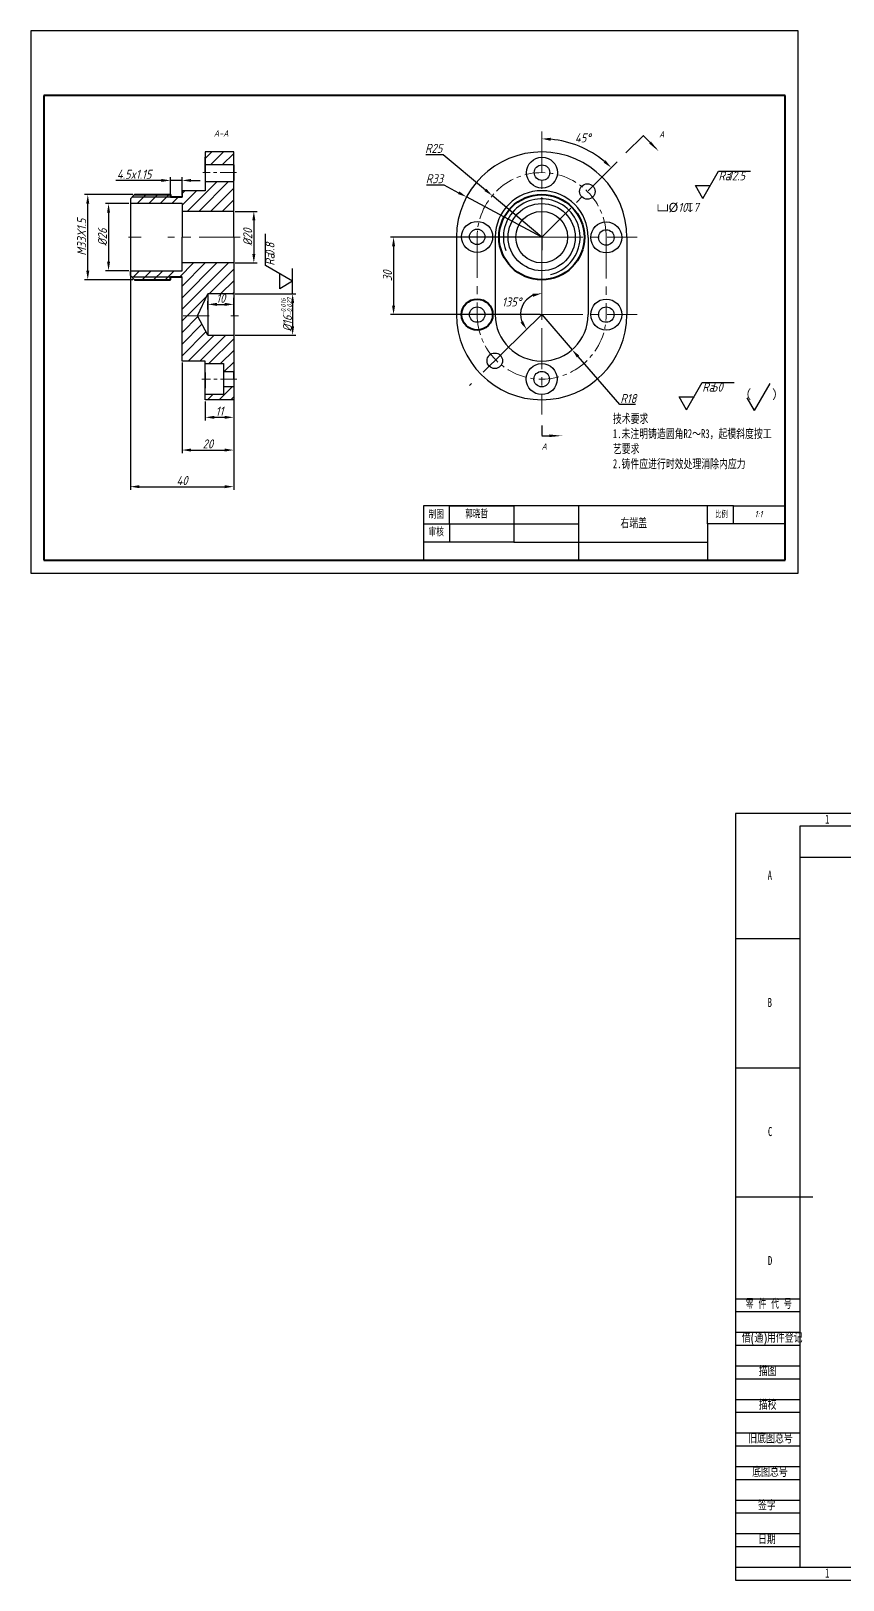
# Model space of a CAD drawing. Header units: millimetres. Extents: x -2889 to 8174, y 2447 to 8478.
# Drawn here: x 1211 to 1526, y 3332 to 3932 of the extents above; entities that cross this region are included whole.
import ezdxf

# ---------------------------------------------------------------- set-up
doc = ezdxf.new("R2010")
doc.units = ezdxf.units.MM
doc.linetypes.add('CENTER', pattern=[50.8, 31.75, -6.35, 6.35, -6.35])
doc.linetypes.add('CENTER2', pattern=[28.575, 19.05, -3.175, 3.175, -3.175])
for name, color, linetype in [('10', 7, 'Continuous'), ('5', 7, 'Continuous'), ('9', 7, 'Continuous'), ('细实线', 255, 'Continuous')]:
    doc.layers.add(name, color=color, linetype=linetype)
for name, color, linetype, lineweight in [('点画线', 110, 'CENTER2', 5), ('粗', 7, 'Continuous', 30), ('粗实线', 7, 'Continuous', 40), ('细点画线', 255, 'CENTER', 5)]:
    doc.layers.add(name, color=color, linetype=linetype, lineweight=lineweight)
doc.styles.add('SLDTEXTSTYLE0', font='TXT', dxfattribs={"width": 0.7, "bigfont": 'bigfont'})
doc.styles.add('SLDTEXTSTYLE2', font='TXT', dxfattribs={"width": 0.614286, "bigfont": 'bigfont'})
doc.styles.add('SLDTEXTSTYLE4', font='TXT', dxfattribs={"width": 0.7})
doc.styles.add('字母和数字', font='gbeitc.shx')
doc.styles.add('数字与字母', font='gbeitc.shx')
doc.styles.add('样式 1', font='gdt.shx')
doc.styles.add('汉字', font='simfang.ttf', dxfattribs={"width": 0.7})
doc.dimstyles.new('721$0', dxfattribs={"dimtxt": 3.5, "dimasz": 3.5, "dimexe": 1.25, "dimexo": 0.625, "dimtad": 1, "dimtoh": 1, "dimdsep": 46, "dimtxsty": '数字与字母', "dimcen": 2.5, "dimadec": 0, "dimazin": 0, "dimtfac": 1, "dimtmove": 0, "dimatfit": 3, "dimfxl": 1, "dimlwd": 25, "dimlwe": 25, "dimarcsym": 0})
doc.dimstyles.new('721$2', dxfattribs={"dimtxt": 3.5, "dimasz": 3.5, "dimexe": 1.25, "dimexo": 0.625, "dimtad": 2, "dimtih": 1, "dimtoh": 1, "dimdsep": 46, "dimtxsty": '数字与字母', "dimcen": 2.5, "dimadec": 0, "dimazin": 0, "dimtfac": 1, "dimtmove": 0, "dimatfit": 3, "dimfxl": 1, "dimlwd": 25, "dimlwe": 25, "dimarcsym": 0})
doc.dimstyles.new('721$4', dxfattribs={"dimtxt": 3.5, "dimasz": 3.5, "dimexe": 1.25, "dimexo": 0.625, "dimtad": 1, "dimtih": 1, "dimtoh": 1, "dimdsep": 46, "dimtxsty": '数字与字母', "dimcen": 2.5, "dimadec": 0, "dimazin": 0, "dimtfac": 1, "dimtmove": 0, "dimatfit": 3, "dimfxl": 1, "dimlwd": 25, "dimlwe": 25, "dimarcsym": 0})

# ---------------------------------------------------------------- blocks, each defined once
blk = doc.blocks.new('*D44')
at = {"layer": 'Defpoints', "color": 0, "transparency": 16777216}
for p in [(1233.08, 3868.92), (1251.18, 3868.92), (1251.18, 3835.92)]:
    blk.add_point(p, dxfattribs=at)
at = {"layer": '细实线', "color": 0, "lineweight": 25, "transparency": 16777216}
for p, q in [((1250.55, 3868.92), (1231.83, 3868.92)), ((1233.08, 3839.42), (1233.08, 3865.42)), ((1250.55, 3835.92), (1231.83, 3835.92))]:
    blk.add_line(p, q, dxfattribs=at)
at = {"layer": '细实线', "color": 0, "transparency": 16777216}
for points in [[(1232.49, 3865.42), (1233.66, 3865.42), (1233.08, 3868.92)], [(1232.49, 3839.42), (1233.66, 3839.42), (1233.08, 3835.92)]]:
    blk.add_solid(points, dxfattribs=at)
at = {"layer": '细实线', "color": 0, "transparency": 16777216, "insert": (1230.7, 3852.42), "char_height": 3.5, "attachment_point": 5, "rotation": 90, "style": '数字与字母'}
blk.add_mtext('M33X1.5', dxfattribs=at)
blk = doc.blocks.new('*D45')
at = {"layer": 'Defpoints', "color": 0, "transparency": 16777216}
for p in [(1249.58, 3865.42), (1241.13, 3839.42), (1249.58, 3839.42)]:
    blk.add_point(p, dxfattribs=at)
at = {"layer": '细实线', "color": 0, "lineweight": 25, "transparency": 16777216}
for p, q in [((1248.95, 3865.42), (1239.88, 3865.42)), ((1241.13, 3861.92), (1241.13, 3842.92)), ((1248.95, 3839.42), (1239.88, 3839.42))]:
    blk.add_line(p, q, dxfattribs=at)
at = {"layer": '细实线', "color": 0, "transparency": 16777216}
for points in [[(1240.55, 3861.92), (1241.71, 3861.92), (1241.13, 3865.42)], [(1240.55, 3842.92), (1241.71, 3842.92), (1241.13, 3839.42)]]:
    blk.add_solid(points, dxfattribs=at)
at = {"layer": '细实线', "color": 0, "transparency": 16777216, "insert": (1238.76, 3852.42), "char_height": 3.5, "attachment_point": 5, "rotation": 90, "style": '数字与字母'}
blk.add_mtext('%%C26', dxfattribs=at)
blk = doc.blocks.new('*D46')
at = {"layer": 'Defpoints', "color": 0, "transparency": 16777216}
for p in [(1289.58, 3862.42), (1289.58, 3842.42), (1297.38, 3842.42)]:
    blk.add_point(p, dxfattribs=at)
at = {"layer": '细实线', "color": 0, "lineweight": 25, "transparency": 16777216}
for p, q in [((1290.2, 3862.42), (1298.63, 3862.42)), ((1297.38, 3858.92), (1297.38, 3845.92)), ((1290.2, 3842.42), (1298.63, 3842.42))]:
    blk.add_line(p, q, dxfattribs=at)
at = {"layer": '细实线', "color": 0, "transparency": 16777216}
for points in [[(1296.79, 3858.92), (1297.96, 3858.92), (1297.38, 3862.42)], [(1296.79, 3845.92), (1297.96, 3845.92), (1297.38, 3842.42)]]:
    blk.add_solid(points, dxfattribs=at)
at = {"layer": '细实线', "color": 0, "transparency": 16777216, "insert": (1295, 3852.42), "char_height": 3.5, "attachment_point": 5, "rotation": 90, "style": '数字与字母'}
blk.add_mtext('%%C20', dxfattribs=at)
blk = doc.blocks.new('*D47')
at = {"layer": 'Defpoints', "color": 0, "transparency": 16777216}
for p in [(1289.58, 3830.42), (1289.58, 3814.42), (1312.41, 3814.42)]:
    blk.add_point(p, dxfattribs=at)
at = {"layer": '细实线', "color": 0, "lineweight": 25, "transparency": 16777216}
for p, q in [((1290.2, 3830.42), (1313.66, 3830.42)), ((1312.41, 3826.92), (1312.41, 3817.92)), ((1290.2, 3814.42), (1313.66, 3814.42))]:
    blk.add_line(p, q, dxfattribs=at)
at = {"layer": '细实线', "color": 0, "transparency": 16777216}
for points in [[(1311.82, 3826.92), (1312.99, 3826.92), (1312.41, 3830.42)], [(1311.82, 3817.92), (1312.99, 3817.92), (1312.41, 3814.42)]]:
    blk.add_solid(points, dxfattribs=at)
at = {"layer": '细实线', "color": 0, "transparency": 16777216, "insert": (1310.03, 3822.42), "char_height": 3.5, "attachment_point": 5, "rotation": 90, "style": '数字与字母'}
blk.add_mtext('%%C16{\\H1.75;\\S-0.016^ -0.027;}', dxfattribs=at)
blk = doc.blocks.new('*D48')
at = {"layer": 'Defpoints', "color": 0, "transparency": 16777216}
for p in [(1278.58, 3789.42), (1289.58, 3789.42), (1289.58, 3782.62)]:
    blk.add_point(p, dxfattribs=at)
at = {"layer": '细实线', "color": 0, "lineweight": 25, "transparency": 16777216}
for p, q in [((1278.58, 3788.8), (1278.58, 3781.37)), ((1289.58, 3788.8), (1289.58, 3781.37)), ((1282.08, 3782.62), (1286.08, 3782.62))]:
    blk.add_line(p, q, dxfattribs=at)
at = {"layer": '细实线', "color": 0, "transparency": 16777216}
for points in [[(1282.08, 3783.2), (1282.08, 3782.03), (1278.58, 3782.62)], [(1286.08, 3783.2), (1286.08, 3782.03), (1289.58, 3782.62)]]:
    blk.add_solid(points, dxfattribs=at)
at = {"layer": '细实线', "color": 0, "transparency": 16777216, "insert": (1284.08, 3784.99), "char_height": 3.5, "attachment_point": 5, "style": '数字与字母'}
blk.add_mtext('11', dxfattribs=at)
blk = doc.blocks.new('*D49')
at = {"layer": 'Defpoints', "color": 0, "transparency": 16777216}
for p in [(1269.58, 3804.42), (1289.58, 3789.42), (1289.58, 3769.94)]:
    blk.add_point(p, dxfattribs=at)
at = {"layer": '细实线', "color": 0, "lineweight": 25, "transparency": 16777216}
for p, q in [((1269.58, 3803.8), (1269.58, 3768.69)), ((1289.58, 3788.8), (1289.58, 3768.69)), ((1273.08, 3769.94), (1286.08, 3769.94))]:
    blk.add_line(p, q, dxfattribs=at)
at = {"layer": '细实线', "color": 0, "transparency": 16777216}
for points in [[(1273.08, 3770.53), (1273.08, 3769.36), (1269.58, 3769.94)], [(1286.08, 3770.53), (1286.08, 3769.36), (1289.58, 3769.94)]]:
    blk.add_solid(points, dxfattribs=at)
at = {"layer": '细实线', "color": 0, "transparency": 16777216, "insert": (1279.58, 3772.32), "char_height": 3.5, "attachment_point": 5, "style": '数字与字母'}
blk.add_mtext('20 ', dxfattribs=at)
blk = doc.blocks.new('*D50')
at = {"layer": 'Defpoints', "color": 0, "transparency": 16777216}
for p in [(1249.58, 3852.42), (1289.58, 3852.42), (1289.58, 3755.75)]:
    blk.add_point(p, dxfattribs=at)
at = {"layer": '细实线', "color": 0, "lineweight": 25, "transparency": 16777216}
for p, q in [((1249.58, 3851.8), (1249.58, 3754.5)), ((1289.58, 3851.8), (1289.58, 3754.5)), ((1253.08, 3755.75), (1286.08, 3755.75))]:
    blk.add_line(p, q, dxfattribs=at)
at = {"layer": '细实线', "color": 0, "transparency": 16777216}
for points in [[(1253.08, 3756.33), (1253.08, 3755.16), (1249.58, 3755.75)], [(1286.08, 3756.33), (1286.08, 3755.16), (1289.58, 3755.75)]]:
    blk.add_solid(points, dxfattribs=at)
at = {"layer": '细实线', "color": 0, "transparency": 16777216, "insert": (1269.58, 3758.12), "char_height": 3.5, "attachment_point": 5, "style": '数字与字母'}
blk.add_mtext('40', dxfattribs=at)
blk = doc.blocks.new('*D51')
at = {"layer": 'Defpoints', "color": 0, "transparency": 16777216}
for p in [(1408.85, 3822.42), (1420.63, 3808.81)]:
    blk.add_point(p, dxfattribs=at)
at = {"layer": '细实线', "color": 0, "lineweight": 25, "transparency": 16777216}
for p, q in [((1408.85, 3822.42), (1420.63, 3808.81)), ((1439.05, 3787.53), (1422.92, 3806.16)), ((1445.14, 3787.53), (1439.05, 3787.53))]:
    blk.add_line(p, q, dxfattribs=at)
at = {"layer": '细实线', "color": 0, "transparency": 16777216}
blk.add_solid([(1423.36, 3806.55), (1422.48, 3805.78), (1420.63, 3808.81)], dxfattribs=at)
at = {"layer": '细实线', "color": 0, "transparency": 16777216, "insert": (1442.41, 3789.91), "char_height": 3.5, "attachment_point": 5, "style": '数字与字母'}
blk.add_mtext('R18', dxfattribs=at)
blk = doc.blocks.new('*D52')
at = {"layer": 'Defpoints', "color": 0, "transparency": 16777216}
for p in [(1379.76, 3867.99), (1408.85, 3852.42)]:
    blk.add_point(p, dxfattribs=at)
at = {"layer": '细实线', "color": 0, "lineweight": 25, "transparency": 16777216}
for p, q in [((1364.25, 3872.67), (1371, 3872.67)), ((1371, 3872.67), (1376.67, 3869.64)), ((1408.85, 3852.42), (1379.76, 3867.99))]:
    blk.add_line(p, q, dxfattribs=at)
at = {"layer": '细实线', "color": 0, "transparency": 16777216}
blk.add_solid([(1376.95, 3870.16), (1376.4, 3869.13), (1379.76, 3867.99)], dxfattribs=at)
at = {"layer": '细实线', "color": 0, "transparency": 16777216, "insert": (1367.32, 3875.05), "char_height": 3.5, "attachment_point": 5, "style": '数字与字母'}
blk.add_mtext('R33', dxfattribs=at)
blk = doc.blocks.new('*D53')
at = {"layer": 'Defpoints', "color": 0, "transparency": 16777216}
for p in [(1389.71, 3868.5), (1408.85, 3852.42)]:
    blk.add_point(p, dxfattribs=at)
at = {"layer": '细实线', "color": 0, "lineweight": 25, "transparency": 16777216}
for p, q in [((1363.97, 3884.43), (1370.72, 3884.43)), ((1370.72, 3884.43), (1387.03, 3870.75)), ((1408.85, 3852.42), (1389.71, 3868.5))]:
    blk.add_line(p, q, dxfattribs=at)
at = {"layer": '细实线', "color": 0, "transparency": 16777216}
blk.add_solid([(1387.4, 3871.19), (1386.65, 3870.3), (1389.71, 3868.5)], dxfattribs=at)
at = {"layer": '细实线', "color": 0, "transparency": 16777216, "insert": (1367.04, 3886.81), "char_height": 3.5, "attachment_point": 5, "style": '数字与字母'}
blk.add_mtext('R25', dxfattribs=at)
blk = doc.blocks.new('*D54')
at = {"layer": 'Defpoints', "color": 0, "transparency": 16777216}
for p in [(1408.85, 3893.37), (1427.88, 3885.42), (1438.56, 3882.18), (1408.85, 3852.42), (1408.85, 3783.72)]:
    blk.add_point(p, dxfattribs=at)
at = {"layer": '细实线', "color": 0, "lineweight": 25, "transparency": 16777216}
blk.add_arc((1408.85, 3852.42), 38.09, 50.31152, 84.73387, dxfattribs=at)
at = {"layer": '细实线', "color": 0, "transparency": 16777216}
for points in [[(1412.32, 3889.77), (1412.38, 3890.94), (1408.85, 3890.52)], [(1433.57, 3882.17), (1432.79, 3881.3), (1435.77, 3879.38)]]:
    blk.add_solid(points, dxfattribs=at)
at = {"layer": '细实线', "color": 0, "transparency": 16777216, "insert": (1424.76, 3890.88), "char_height": 3.5, "attachment_point": 5, "style": '数字与字母'}
blk.add_mtext('45°', dxfattribs=at)
blk = doc.blocks.new('*D55')
at = {"layer": 'Defpoints', "color": 0, "transparency": 16777216}
for p in [(1408.85, 3852.42), (1403.06, 3828.25), (1408.85, 3822.42), (1408.85, 3822.42), (1380.93, 3794.94)]:
    blk.add_point(p, dxfattribs=at)
at = {"layer": '细实线', "color": 0, "lineweight": 25, "transparency": 16777216}
blk.add_arc((1408.85, 3822.42), 8.22, 114.58731, 199.94752, dxfattribs=at)
at = {"layer": '细实线', "color": 0, "transparency": 16777216}
for points in [[(1405.31, 3830.47), (1405.56, 3829.33), (1408.85, 3830.64)], [(1401.62, 3819.93), (1400.63, 3819.31), (1403, 3816.66)]]:
    blk.add_solid(points, dxfattribs=at)
at = {"layer": '细实线', "color": 0, "transparency": 16777216, "insert": (1397.17, 3827.32), "char_height": 3.5, "attachment_point": 5, "style": '数字与字母'}
blk.add_mtext('135°', dxfattribs=at)
blk = doc.blocks.new('*D56')
at = {"layer": 'Defpoints', "color": 0, "transparency": 16777216}
for p in [(1408.85, 3852.42), (1351.49, 3822.42), (1408.85, 3822.42)]:
    blk.add_point(p, dxfattribs=at)
at = {"layer": '细实线', "color": 0, "lineweight": 25, "transparency": 16777216}
for p, q in [((1408.23, 3852.42), (1350.24, 3852.42)), ((1351.49, 3848.92), (1351.49, 3825.92)), ((1408.23, 3822.42), (1350.24, 3822.42))]:
    blk.add_line(p, q, dxfattribs=at)
at = {"layer": '细实线', "color": 0, "transparency": 16777216}
for points in [[(1350.9, 3848.92), (1352.07, 3848.92), (1351.49, 3852.42)], [(1350.9, 3825.92), (1352.07, 3825.92), (1351.49, 3822.42)]]:
    blk.add_solid(points, dxfattribs=at)
at = {"layer": '细实线', "color": 0, "transparency": 16777216, "insert": (1349.11, 3837.42), "char_height": 3.5, "attachment_point": 5, "rotation": 90, "style": '数字与字母'}
blk.add_mtext('30', dxfattribs=at)
blk = doc.blocks.new('粗糙度')
at = {"layer": '细实线'}
for p, q in [((0, 0), (6.06, 10.5)), ((6.06, 10.5), (18.4, 10.5)), ((0, 0), (-2.89, 5)), ((-2.89, 5), (3.03, 5))]:
    blk.add_line(p, q, dxfattribs=at)
at = {"style": '数字与字母'}
blk.add_attdef('1', (9.76, 7), '', height=3.5, dxfattribs=at)
at = {"layer": '细实线', "insert": (6.06, 10.5), "char_height": 3.5, "attachment_point": 1, "style": '数字与字母'}
blk.add_mtext_dynamic_manual_height_columns('Ra', width=3.6972, gutter_width=12.5, heights=[0], dxfattribs=at)
blk = doc.blocks.new('对勾')
at = {"layer": '细实线'}
for q in [(6.06, 10.5), (-2.89, 5)]:
    blk.add_line((0, 0), q, dxfattribs=at)
blk = doc.blocks.new('*D113')
at = {"layer": 'Defpoints', "color": 0, "transparency": 16777216}
for p in [(1279.58, 3823.82), (1289.58, 3826.38), (1289.58, 3823.82)]:
    blk.add_point(p, dxfattribs=at)
at = {"layer": '细实线', "color": 0, "lineweight": 25, "transparency": 16777216}
for p, q in [((1279.58, 3824.45), (1279.58, 3827.63)), ((1283.08, 3826.38), (1286.08, 3826.38)), ((1289.58, 3824.45), (1289.58, 3827.63))]:
    blk.add_line(p, q, dxfattribs=at)
at = {"layer": '细实线', "color": 0, "transparency": 16777216}
for points in [[(1283.08, 3826.97), (1283.08, 3825.8), (1279.58, 3826.38)], [(1286.08, 3826.97), (1286.08, 3825.8), (1289.58, 3826.38)]]:
    blk.add_solid(points, dxfattribs=at)
at = {"layer": '细实线', "color": 0, "transparency": 16777216, "insert": (1284.58, 3828.76), "char_height": 3.5, "attachment_point": 5, "style": '数字与字母'}
blk.add_mtext('10', dxfattribs=at)
blk = doc.blocks.new('*D114')
at = {"layer": 'Defpoints', "color": 0, "transparency": 16777216}
for p in [(1269.58, 3874.4), (1265.08, 3867.92), (1269.58, 3867.92)]:
    blk.add_point(p, dxfattribs=at)
at = {"layer": '细实线', "color": 0, "lineweight": 25, "transparency": 16777216}
for p, q in [((1261.58, 3874.4), (1244, 3874.4)), ((1265.08, 3868.55), (1265.08, 3875.65)), ((1269.58, 3874.4), (1265.08, 3874.4)), ((1269.58, 3868.55), (1269.58, 3875.65)), ((1273.08, 3874.4), (1276.58, 3874.4))]:
    blk.add_line(p, q, dxfattribs=at)
at = {"layer": '细实线', "color": 0, "transparency": 16777216}
for points in [[(1261.58, 3874.98), (1261.58, 3873.82), (1265.08, 3874.4)], [(1273.08, 3874.98), (1273.08, 3873.82), (1269.58, 3874.4)]]:
    blk.add_solid(points, dxfattribs=at)
at = {"layer": '细实线', "color": 0, "transparency": 16777216, "insert": (1251.04, 3876.78), "char_height": 3.5, "attachment_point": 5, "style": '数字与字母'}
blk.add_mtext('4.5x1.15', dxfattribs=at)

msp = doc.modelspace()

# ---------------------------------------------------------------- hatches: boundary and pattern name
at = {"layer": '细实线'}
h = msp.add_hatch(dxfattribs=at)
h.set_pattern_fill('ANSI31', color=0)
h.paths.add_polyline_path([(1289.578, 3862.422), (1289.578, 3873.942), (1278.578, 3873.942), (1278.578, 3870.422), (1269.578, 3870.422), (1269.578, 3867.922), (1265.078, 3867.922), (1250.178, 3867.922), (1249.578, 3867.322), (1249.578, 3865.422), (1269.578, 3865.422), (1269.578, 3862.422)])
h.paths.add_polyline_path([(1251.178, 3868.922), (1250.178, 3867.922), (1265.078, 3867.922), (1265.078, 3868.922)], flags=17)
h.paths.add_polyline_path([(1289.578, 3880.422), (1289.578, 3885.422), (1278.578, 3885.422), (1278.578, 3880.422)])
h.paths.add_polyline_path([(1250.178, 3836.922), (1251.178, 3835.922), (1265.078, 3835.922), (1265.078, 3836.922)], flags=17)
h.paths.add_polyline_path([(1269.578, 3842.422), (1269.578, 3839.422), (1249.578, 3839.422), (1249.578, 3837.522), (1250.178, 3836.922), (1265.578, 3836.922), (1269.578, 3836.922), (1269.578, 3834.422), (1269.578, 3821.942), (1269.578, 3804.422), (1278.578, 3804.422), (1278.578, 3803.422), (1285.578, 3803.422), (1285.578, 3800.422), (1289.578, 3800.422), (1289.578, 3814.422), (1279.578, 3814.422), (1275.578, 3821.942), (1279.578, 3830.422), (1289.578, 3830.422), (1289.578, 3842.422)])
h.paths.add_polyline_path([(1285.578, 3791.422), (1278.578, 3791.422), (1278.578, 3789.422), (1289.578, 3789.422), (1289.578, 3794.422), (1285.578, 3794.422)])

# ---------------------------------------------------------------- linework, layer by layer
at = {"color": 0}
for p, q in [((1453.283, 3886.585), (1448.189, 3891.76)), ((1265.578, 3867.922), (1250.178, 3867.922)), ((1265.578, 3836.922), (1250.178, 3836.922)), ((1373.093, 3741.3), (1373.093, 3748.3)), ((1398.093, 3748.3), (1398.093, 3734.3)), ((1423.093, 3748.3), (1423.093, 3727.3)), ((1473.093, 3741.3), (1473.093, 3748.3)), ((1483.093, 3741.3), (1483.093, 3748.3)), ((1363.093, 3741.3), (1373.093, 3741.3)), ((1373.093, 3741.3), (1398.093, 3741.3)), ((1373.093, 3741.3), (1373.093, 3734.3)), ((1398.093, 3741.3), (1423.093, 3741.3)), ((1483.093, 3741.3), (1473.093, 3741.3)), ((1473.093, 3741.3), (1473.093, 3727.3)), ((1503.093, 3741.3), (1483.093, 3741.3)), ((1398.093, 3734.3), (1363.093, 3734.3)), ((1398.093, 3734.3), (1423.093, 3734.3)), ((1423.093, 3734.3), (1473.093, 3734.3))]:
    msp.add_line(p, q, dxfattribs=at)
at = {"layer": '10', "color": 7}
for p, q in [((1483.856, 3441.158), (1508.856, 3441.158)), ((1483.856, 3436.158), (1508.856, 3436.158)), ((1483.856, 3428.158), (1508.856, 3428.158)), ((1483.856, 3423.158), (1508.856, 3423.158)), ((1483.856, 3415.158), (1508.856, 3415.158)), ((1483.856, 3410.158), (1508.856, 3410.158)), ((1483.856, 3402.158), (1508.856, 3402.158)), ((1483.856, 3397.158), (1508.856, 3397.158)), ((1483.856, 3389.158), (1508.856, 3389.158)), ((1483.856, 3384.158), (1508.856, 3384.158)), ((1483.856, 3376.158), (1508.856, 3376.158)), ((1483.856, 3371.158), (1508.856, 3371.158)), ((1483.856, 3363.158), (1508.856, 3363.158)), ((1483.856, 3358.158), (1508.856, 3358.158)), ((1483.856, 3350.158), (1508.856, 3350.158)), ((1483.856, 3345.158), (1508.856, 3345.158))]:
    msp.add_line(p, q, dxfattribs=at)
at = {"layer": '5', "color": 7, "lineweight": 25}
for p, q in [((1898.856, 3624.158), (1508.856, 3624.158)), ((1508.856, 3624.158), (1508.856, 3337.158)), ((1508.856, 3612.158), (1568.856, 3612.158)), ((1483.856, 3337.158), (1898.856, 3337.158))]:
    msp.add_line(p, q, dxfattribs=at)
at = {"layer": '5'}
for p, q in [((1483.856, 3580.658), (1508.856, 3580.658)), ((1483.856, 3530.658), (1508.856, 3530.658))]:
    msp.add_line(p, q, dxfattribs=at)
at = {"layer": '5', "lineweight": 25}
msp.add_line((1483.856, 3480.658), (1513.856, 3480.658), dxfattribs=at)
at = {"layer": '9', "color": 7}
for p, q in [((1903.856, 3629.158), (1483.856, 3629.158)), ((1483.856, 3629.158), (1483.856, 3332.158)), ((1483.856, 3332.158), (1903.856, 3332.158))]:
    msp.add_line(p, q, dxfattribs=at)
at = {"layer": '粗', "color": 0}
for p, q in [((1448.204, 3891.775), (1441.421, 3885.1)), ((1289.578, 3885.422), (1278.578, 3885.422)), ((1278.578, 3885.422), (1278.578, 3870.422)), ((1278.578, 3877.422), (1278.578, 3883.422)), ((1289.578, 3852.422), (1289.578, 3885.422)), ((1289.578, 3880.422), (1278.578, 3880.422)), ((1289.578, 3880.422), (1289.578, 3874.422)), ((1278.578, 3873.942), (1289.578, 3873.942)), ((1251.178, 3868.922), (1249.578, 3867.322)), ((1249.578, 3867.322), (1249.578, 3865.422)), ((1269.578, 3865.422), (1249.578, 3865.422)), ((1249.578, 3865.422), (1249.578, 3839.422)), ((1278.578, 3870.422), (1269.578, 3870.422)), ((1269.578, 3870.422), (1269.578, 3867.922)), ((1269.578, 3865.422), (1269.578, 3852.422)), ((1289.578, 3862.422), (1269.578, 3862.422)), ((1289.578, 3852.422), (1289.578, 3862.422)), ((1412.468, 3856.05), (1408.854, 3852.422)), ((1269.578, 3839.422), (1269.578, 3852.422)), ((1289.578, 3852.422), (1289.578, 3822.422)), ((1289.578, 3852.422), (1289.578, 3842.422)), ((1375.854, 3852.422), (1375.854, 3822.422)), ((1390.854, 3852.504), (1390.854, 3822.422)), ((1408.854, 3852.422), (1408.854, 3847.328)), ((1426.854, 3852.341), (1426.854, 3822.422)), ((1441.854, 3852.273), (1441.854, 3822.422)), ((1289.578, 3842.422), (1269.578, 3842.422)), ((1249.578, 3839.422), (1269.578, 3839.422)), ((1249.578, 3837.522), (1249.578, 3839.422)), ((1251.178, 3835.922), (1249.578, 3837.522)), ((1269.578, 3834.422), (1269.578, 3836.922)), ((1269.578, 3821.942), (1269.578, 3835.422)), ((1275.578, 3821.942), (1279.578, 3830.422)), ((1289.578, 3830.422), (1279.578, 3830.422)), ((1279.578, 3830.422), (1279.578, 3814.422)), ((1279.578, 3830.422), (1279.578, 3814.422)), ((1289.578, 3821.942), (1289.578, 3828.942)), ((1269.578, 3804.422), (1269.578, 3821.942)), ((1279.578, 3814.422), (1275.578, 3821.942)), ((1289.578, 3822.422), (1289.578, 3789.422)), ((1279.578, 3814.422), (1289.578, 3814.422)), ((1278.578, 3804.422), (1269.578, 3804.422)), ((1278.578, 3789.422), (1278.578, 3804.422)), ((1278.578, 3803.422), (1285.578, 3803.422)), ((1278.578, 3799.942), (1278.578, 3793.942)), ((1285.578, 3803.422), (1285.578, 3800.422)), ((1285.578, 3800.422), (1289.578, 3800.422)), ((1285.578, 3800.422), (1285.578, 3794.422)), ((1289.578, 3797.422), (1289.578, 3800.422)), ((1289.578, 3794.422), (1285.578, 3794.422)), ((1285.578, 3794.422), (1285.578, 3791.422)), ((1285.578, 3791.422), (1278.578, 3791.422)), ((1289.578, 3789.422), (1278.578, 3789.422)), ((1408.854, 3779.467), (1408.854, 3775.54)), ((1483.093, 3748.3), (1363.093, 3748.3)), ((1363.093, 3748.3), (1363.093, 3727.3)), ((1373.093, 3748.3), (1398.093, 3748.3)), ((1483.093, 3748.3), (1503.093, 3748.3))]:
    msp.add_line(p, q, dxfattribs=at)
for points in [[(1450.795, 3889.112, 1, 0, 0), (1454.302, 3885.548, 0, 0, 0)], [(1411.859, 3775.486, 1, 0, 0), (1416.859, 3775.446, 0, 0, 0)]]:
    msp.add_lwpolyline(points, format="xyseb", dxfattribs=at)
for centre, radius in [((1408.967, 3877.422), 6), ((1408.967, 3877.422), 3), ((1426.518, 3870.114), 3), ((1408.854, 3852.422), 13), ((1408.854, 3852.422), 10), ((1383.854, 3852.535), 6), ((1383.854, 3852.535), 3), ((1433.854, 3852.309), 6), ((1433.854, 3852.309), 3), ((1383.854, 3822.422), 3), ((1433.854, 3822.422), 6), ((1433.854, 3822.422), 3), ((1390.677, 3804.538), 3), ((1408.854, 3797.422), 6), ((1408.854, 3797.422), 3)]:
    msp.add_circle(centre, radius, dxfattribs=at)
at = {"layer": '粗', "color": 0, "lineweight": 40, "ltscale": 0.25}
msp.add_circle((1383.854, 3822.422), 6, dxfattribs=at)
at = {"layer": '粗', "color": 0}
for centre, radius, start, end in [((1408.854, 3852.422), 33, 359.74086, 179.74086), ((1408.854, 3852.422), 18, 359.74086, 179.74086), ((1408.854, 3822.422), 33, 180, 0), ((1408.854, 3822.422), 18, 180, 0)]:
    msp.add_arc(centre, radius, start, end, dxfattribs=at)
at = {"layer": '粗实线'}
for p, q in [((1503.093, 3907.3), (1216.093, 3907.3)), ((1216.093, 3907.3), (1216.093, 3727.3)), ((1503.093, 3727.3), (1503.093, 3907.3)), ((1251.178, 3868.922), (1265.078, 3868.922)), ((1265.078, 3868.922), (1265.078, 3867.922)), ((1269.578, 3867.922), (1265.078, 3867.922)), ((1251.178, 3835.922), (1265.078, 3835.922)), ((1269.578, 3836.922), (1265.078, 3836.922)), ((1265.078, 3835.922), (1265.078, 3836.922)), ((1216.093, 3727.3), (1503.093, 3727.3))]:
    msp.add_line(p, q, dxfattribs=at)
msp.add_circle((1408.854, 3852.422), 16.5, dxfattribs=at)
at = {"layer": '细实线'}
for p, q in [((1508.093, 3932.3), (1211.093, 3932.3)), ((1211.093, 3932.3), (1211.093, 3722.3)), ((1508.093, 3722.3), (1508.093, 3932.3)), ((1312.392, 3830.386), (1312.392, 3840.255)), ((1408.854, 3775.486), (1411.859, 3775.486)), ((1211.093, 3722.3), (1508.093, 3722.3))]:
    msp.add_line(p, q, dxfattribs=at)
msp.add_arc((1408.854, 3852.422), 14.85, 283.147444, 200.237877, dxfattribs=at)
at = {"layer": '细点画线', "color": 0, "ltscale": 0.5}
for p, q in [((1408.854, 3893.367), (1408.854, 3783.72)), ((1289.578, 3852.422), (1289.578, 3877.422)), ((1408.854, 3852.422), (1408.854, 3822.422)), ((1408.854, 3822.422), (1363.854, 3822.422))]:
    msp.add_line(p, q, dxfattribs=at)
at = {"layer": '细点画线', "color": 0, "lineweight": 5, "ltscale": 0.2}
for p, q in [((1290.639, 3877.422), (1277.568, 3877.422)), ((1290.762, 3797.422), (1277.299, 3797.422))]:
    msp.add_line(p, q, dxfattribs=at)
at = {"layer": '细点画线', "color": 0, "lineweight": 5, "ltscale": 0.5}
for p, q in [((1408.854, 3852.422), (1438.562, 3882.177)), ((1253.81, 3852.422), (1248.863, 3852.422)), ((1292.054, 3852.422), (1264.066, 3852.422)), ((1408.854, 3852.422), (1363.486, 3852.422)), ((1383.854, 3852.535), (1383.854, 3822.422)), ((1408.854, 3852.422), (1445.854, 3852.422)), ((1433.854, 3852.309), (1433.854, 3822.422)), ((1280.144, 3821.942), (1270.016, 3821.942)), ((1291.403, 3821.942), (1288.507, 3821.942)), ((1408.854, 3822.422), (1445.854, 3822.422))]:
    msp.add_line(p, q, dxfattribs=at)
at = {"layer": '细点画线', "color": 0}
msp.add_line((1408.854, 3822.422), (1380.927, 3794.945), dxfattribs=at)
at = {"layer": '细点画线', "color": 0, "lineweight": 5, "ltscale": 0.25}
for centre, start, end in [((1408.854, 3852.422), 359.74086, 179.74086), ((1408.854, 3822.422), 180, 0)]:
    msp.add_arc(centre, 25, start, end, dxfattribs=at)

# ---------------------------------------------------------------- block references
at = {"layer": '细实线', "color": 0}
for p, values in [((1471.233, 3867.431), {'1': '12.5'}), ((1464.974, 3785.568), {'1': '50'})]:
    msp.add_blockref('粗糙度', p, dxfattribs=at).add_auto_attribs(values)
at = {"layer": '细实线', "color": 0, "rotation": 90}
msp.add_blockref('粗糙度', (1312.392, 3835.32), dxfattribs=at).add_auto_attribs({'1': '0.8'})
at = {"layer": '细实线'}
msp.add_blockref('对勾', (1491.269, 3785.229), dxfattribs=at)

# ---------------------------------------------------------------- texts
at = {"color": 0, "attachment_point": 1, "style": '汉字'}
for s, width, gutter_width, heights, insert, char_height in [('{\\fSimSun|b0|i0|c134|p2;郭晓哲}', 29.09305, 0, [19.309], (1379.213, 3746.828), 3), ('{\\fSimSun|b0|i0|c134|p2;比例}', 7.47777, 12.5, [0], (1476.018, 3746.426), 2.5), ('{\\fSimSun|b0|i0|c134|p2;审核}', 10, 50, [3.975], (1365.079, 3739.831), 3), ('右端盖', 18.2292, 12.5, [0], (1439.336, 3743.541), 3.5)]:
    msp.add_mtext_dynamic_manual_height_columns(s, width=width, gutter_width=gutter_width, heights=heights, dxfattribs=dict(at, insert=insert, char_height=char_height))
at = {"layer": '10', "char_height": 3.5, "attachment_point": 2, "style": 'SLDTEXTSTYLE4'}
for s, insert in [('1', (1519.401, 3628.673)), ('A', (1497.176, 3606.923)), ('B', (1497.176, 3557.673)), ('C', (1497.283, 3507.673)), ('D', (1497.286, 3457.673)), ('1', (1519.401, 3336.615))]:
    msp.add_mtext(s, dxfattribs=dict(at, insert=insert))
at = {"layer": '10', "color": 7, "char_height": 3.5}
for s, insert, attachment_point, style in [('零 件 代 号', (1487.879, 3440.753), 1, 'SLDTEXTSTYLE2'), ('借(通)用件登记', (1486.33, 3427.657), 1, 'SLDTEXTSTYLE0'), ('描图', (1496.356, 3414.711), 2, 'SLDTEXTSTYLE0'), ('描校', (1496.356, 3401.675), 2, 'SLDTEXTSTYLE0'), ('旧底图总号', (1488.856, 3388.646), 1, 'SLDTEXTSTYLE0'), ('底图总号', (1490.356, 3375.645), 1, 'SLDTEXTSTYLE0'), ('签字', (1496.038, 3362.695), 2, 'SLDTEXTSTYLE0'), ('日期', (1496.038, 3349.595), 2, 'SLDTEXTSTYLE0')]:
    msp.add_mtext(s, dxfattribs=dict(at, insert=insert, attachment_point=attachment_point, style=style))
at = {"layer": '点画线', "color": 0, "insert": (1281.847, 3893.879), "char_height": 2.5, "attachment_point": 1, "style": '字母和数字'}
msp.add_mtext_dynamic_manual_height_columns('A-A', width=23.41546, gutter_width=12.5, heights=[0], dxfattribs=at)
at = {"layer": '细实线', "color": 0, "attachment_point": 1}
for s, width, gutter_width, heights, insert, char_height, style in [('A', 5.43269, 12.5, [0], (1454.302, 3893.535), 2.5, '字母和数字'), ('A', 5.43269, 12.5, [0], (1408.765, 3772.594), 2.5, '字母和数字'), ('制图', 11.36184, 1.558, [6.746], (1365.079, 3746.641), 3, '汉字'), ('1:1', 0.01562, 12.5, [0], (1491.251, 3746.405), 2.5, '字母和数字')]:
    msp.add_mtext_dynamic_manual_height_columns(s, width=width, gutter_width=gutter_width, heights=heights, dxfattribs=dict(at, insert=insert, char_height=char_height, style=style))
at = {"layer": '细实线', "char_height": 3.5, "attachment_point": 1}
for s, width, insert, style in [('v%%C{\\Fgbeitc|c134;10}x{\\Fgbeitc|c134;7}', 20.60883, (1453.373, 3865.71), '样式 1'), ('\\pxi-3,l4,t4;{\\fSimSun|b0|i0|c134|p2;（^I ）}', 21.60578, (1481.693, 3793.263), '数字与字母'), ('技术要求\\P1.未注明铸造圆角R2～R3，起模斜度按工艺要求\\P2.铸件应进行时效处理消除内应力', 63.43828, (1436.423, 3783.894), '汉字')]:
    msp.add_mtext_dynamic_manual_height_columns(s, width=width, gutter_width=17.5, heights=[0], dxfattribs=dict(at, insert=insert, style=style))

# ---------------------------------------------------------------- dimensions: what is measured, and where the dimension line sits
at = {"layer": '细实线'}
for center, mpoint, picture, middle in [((1408.854, 3852.422), (1389.706, 3868.496), '*D53', (1367.037, 3884.431)), ((1408.854, 3822.422), (1420.633, 3808.811), '*D51', (1442.41, 3787.53))]:
    dim = msp.add_radius_dim(center=center, mpoint=mpoint, dimstyle='721$4', override={"dimpost": ''}, dxfattribs=at)
    dim.commit()
    dim.dimension.update_dxf_attribs({"geometry": picture, "text_midpoint": middle, "dimtype": 164})
for base, line1, line2, picture, middle in [((1427.883, 3885.422), ((1408.854, 3893.367), (1408.854, 3783.72)), ((1408.854, 3852.422), (1438.562, 3882.177)), '*D54', (1424.764, 3890.875)), ((1403.058, 3828.25), ((1408.854, 3822.422), (1380.927, 3794.945)), ((1408.854, 3852.422), (1408.854, 3822.422)), '*D55', (1397.166, 3827.319))]:
    dim = msp.add_angular_dim_2l(base=base, line1=line1, line2=line2, dimstyle='721$2', override={"dimpost": ''}, dxfattribs=at)
    dim.commit()
    dim.dimension.update_dxf_attribs({"geometry": picture, "text_midpoint": middle})
dim = msp.add_linear_dim(base=(1269.578, 3874.4), p1=(1265.078, 3867.922), p2=(1269.578, 3867.922), angle=0, text='<>x1.15', dimstyle='721$0', dxfattribs=at)
dim.commit()
dim.dimension.update_dxf_attribs({"geometry": '*D114', "text_midpoint": (1251.037, 3874.4), "dimtype": 161})
dim = msp.add_radius_dim(center=(1408.854, 3852.422), mpoint=(1379.757, 3867.991), dimstyle='721$4', dxfattribs=at)
dim.commit()
dim.dimension.update_dxf_attribs({"geometry": '*D52', "text_midpoint": (1367.317, 3872.674), "dimtype": 164})
for p1, p2, distance, override, picture, middle in [((1251.178, 3835.922), (1251.178, 3868.922), 18.101, {"dimpost": 'M<>X1.5'}, '*D44', (1230.702, 3852.422)), ((1249.578, 3865.422), (1249.578, 3839.422), -8.448, {"dimpost": '%%C<>'}, '*D45', (1238.756, 3852.422)), ((1408.854, 3852.422), (1408.854, 3822.422), -57.368, {"dimpost": ''}, '*D56', (1349.111, 3837.422))]:
    dim = msp.add_aligned_dim(p1=p1, p2=p2, distance=distance, dimstyle='721$0', override=override, dxfattribs=at)
    dim.commit()
    dim.dimension.update_dxf_attribs({"geometry": picture, "text_midpoint": middle})
for base, p1, p2, override, picture, middle in [((1297.376, 3842.422), (1289.578, 3862.422), (1289.578, 3842.422), {"dimpost": '%%C<>'}, '*D46', (1297.376, 3852.422)), ((1312.408, 3814.422), (1289.578, 3830.422), (1289.578, 3814.422), {"dimpost": '%%C<>', "dimtol": 1, "dimtp": -0.016, "dimtm": 0.027, "dimtfac": 0.5, "dimtdec": 3, "dimtzin": 0}, '*D47', (1312.408, 3822.422))]:
    dim = msp.add_linear_dim(base=base, p1=p1, p2=p2, angle=270, dimstyle='721$0', override=override, dxfattribs=at)
    dim.commit()
    dim.dimension.update_dxf_attribs({"geometry": picture, "text_midpoint": middle, "dimtype": 161})
dim = msp.add_linear_dim(base=(1289.578, 3755.747), p1=(1249.578, 3852.422), p2=(1289.578, 3852.422), angle=0, dimstyle='721$0', override={"dimpost": ''}, dxfattribs=at)
dim.commit()
dim.dimension.update_dxf_attribs({"geometry": '*D50', "text_midpoint": (1269.578, 3758.122)})
dim = msp.add_linear_dim(base=(1289.578, 3826.385), p1=(1279.578, 3823.822), p2=(1289.578, 3823.822), angle=0, dimstyle='721$0', dxfattribs=at)
dim.commit()
dim.dimension.update_dxf_attribs({"geometry": '*D113', "text_midpoint": (1284.578, 3826.385), "dimtype": 161})
dim = msp.add_linear_dim(base=(1289.578, 3769.943), p1=(1269.578, 3804.422), p2=(1289.578, 3789.422), angle=0, text='<> ', dimstyle='721$0', override={"dimpost": ''}, dxfattribs=at)
dim.commit()
dim.dimension.update_dxf_attribs({"geometry": '*D49', "text_midpoint": (1279.578, 3772.318)})
dim = msp.add_aligned_dim(p1=(1278.578, 3789.422), p2=(1289.578, 3789.422), distance=-6.804, dimstyle='721$0', dxfattribs=at)
dim.commit()
dim.dimension.update_dxf_attribs({"geometry": '*D48', "text_midpoint": (1284.078, 3784.993)})

doc.saveas('drawing.dxf')
